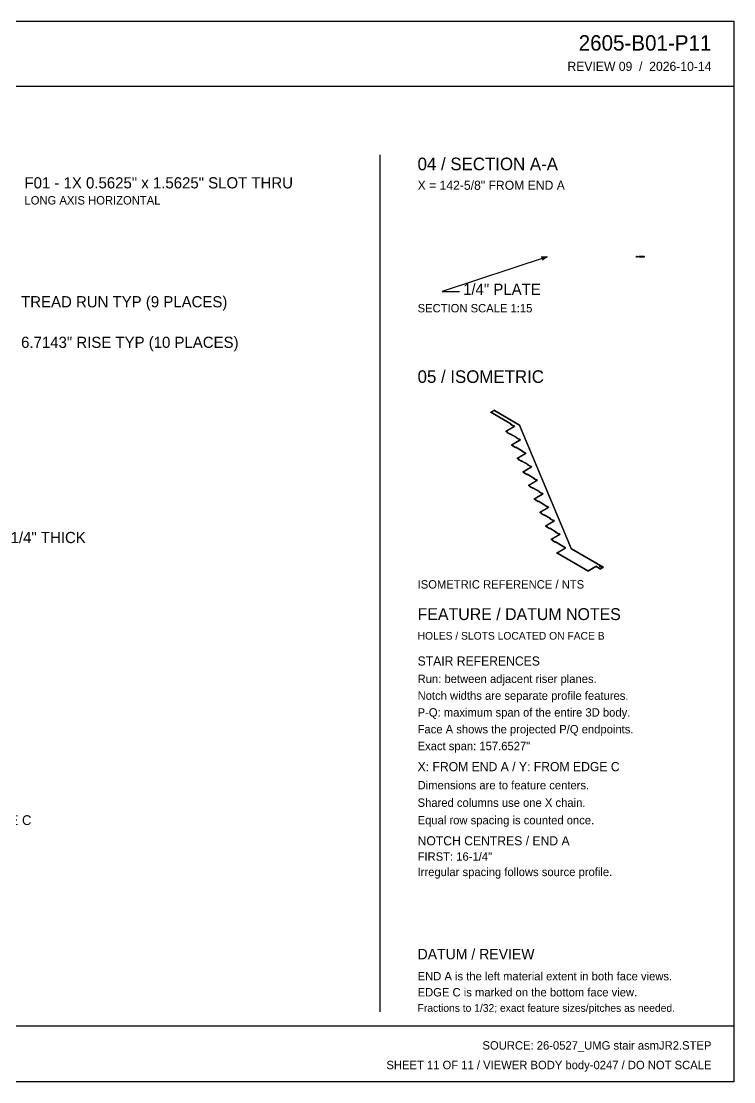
# Model space of a CAD drawing. Header units: inches. Extents: x 8 to 570, y 8 to 366.
# Drawn here: x 329.5 to 570, y 8 to 366 of the extents above; entities that cross this region are included whole.
import ezdxf
from ezdxf.enums import TextEntityAlignment as Align

# ---------------------------------------------------------------- set-up
doc = ezdxf.new("R2010")
doc.units = ezdxf.units.IN
doc.header["$MEASUREMENT"] = 0

msp = doc.modelspace()

# ---------------------------------------------------------------- linework, layer by layer
at = {"layer": 'ANNOTATION'}
for p, q in [((506.93, 286.5), (471.51, 274.79)), ((504.95, 286.46), (506.93, 286.5)), ((506.93, 286.5), (505.32, 285.34)), ((471.51, 274.79), (477.42, 274.79))]:
    msp.add_line(p, q, dxfattribs=at)
at = {"layer": 'OUTLINE'}
for p, q in [((8.03, 365.97), (569.97, 365.97)), ((569.97, 365.97), (569.97, 8.03)), ((8.03, 344.01), (569.97, 344.01)), ((450.5, 320.88), (450.5, 31.64)), ((537.19, 286.64), (537.43, 286.64)), ((537.19, 286.36), (537.19, 286.64)), ((537.43, 286.64), (537.43, 286.36)), ((538.07, 286.64), (539.74, 286.64)), ((538.07, 286.36), (538.07, 286.64)), ((538.78, 286.36), (539.06, 286.64)), ((539.74, 286.64), (539.74, 286.36)), ((537.43, 286.36), (537.19, 286.36)), ((539.74, 286.36), (538.07, 286.36)), ((489.16, 234.69), (487.94, 233.99)), ((489.16, 234.57), (487.94, 233.86)), ((487.94, 233.86), (487.94, 233.99)), ((494.73, 230.06), (487.94, 233.99)), ((494.73, 229.93), (487.94, 233.86)), ((489.16, 234.69), (489.16, 234.57)), ((489.16, 234.69), (497.65, 229.8)), ((489.16, 234.57), (497.65, 229.67)), ((493.02, 227.59), (496.01, 229.32)), ((493.02, 227.47), (496.01, 229.19)), ((494.62, 230), (494.73, 230.06)), ((495.51, 229.48), (494.62, 230)), ((494.62, 230), (494.62, 229.87)), ((494.62, 229.87), (494.73, 229.93)), ((495.51, 229.35), (494.62, 229.87)), ((494.73, 230.06), (494.73, 229.93)), ((495.51, 229.48), (495.62, 229.55)), ((495.51, 229.48), (495.51, 229.35)), ((495.51, 229.35), (495.62, 229.42)), ((496.01, 229.32), (495.62, 229.55)), ((495.62, 229.55), (495.62, 229.42)), ((496.01, 229.19), (495.62, 229.42)), ((496.01, 229.32), (496.01, 229.19)), ((515.18, 187.94), (497.65, 229.8)), ((497.65, 229.8), (497.65, 229.67)), ((515.18, 187.81), (497.65, 229.67)), ((493.58, 227.27), (493.02, 227.59)), ((493.02, 227.59), (493.02, 227.47)), ((493.58, 227.14), (493.02, 227.47)), ((493.47, 227.21), (493.58, 227.27)), ((494.36, 226.69), (493.47, 227.21)), ((493.47, 227.21), (493.47, 227.08)), ((493.47, 227.08), (493.58, 227.14)), ((494.36, 226.56), (493.47, 227.08)), ((493.58, 227.27), (493.58, 227.14)), ((494.36, 226.69), (494.47, 226.76)), ((494.36, 226.69), (494.36, 226.56)), ((494.36, 226.56), (494.47, 226.63)), ((494.47, 226.76), (494.47, 226.63)), ((496.7, 225.47), (494.47, 226.76)), ((496.7, 225.34), (494.47, 226.63)), ((494.93, 223.04), (497.92, 224.76)), ((494.93, 222.91), (497.92, 224.63)), ((494.93, 223.04), (494.93, 222.91)), ((495.49, 222.71), (494.93, 223.04)), ((495.49, 222.59), (494.93, 222.91)), ((495.38, 222.65), (495.49, 222.71)), ((496.27, 222.13), (495.38, 222.65)), ((495.38, 222.65), (495.38, 222.52)), ((495.38, 222.52), (495.49, 222.59)), ((496.27, 222.01), (495.38, 222.52)), ((495.49, 222.71), (495.49, 222.59)), ((496.27, 222.13), (496.38, 222.2)), ((496.27, 222.13), (496.27, 222.01)), ((496.27, 222.01), (496.38, 222.07)), ((496.38, 222.2), (496.38, 222.07)), ((498.61, 220.91), (496.38, 222.2)), ((498.61, 220.78), (496.38, 222.07)), ((496.59, 225.41), (496.7, 225.47)), ((496.59, 225.41), (496.59, 225.28)), ((497.48, 224.89), (496.59, 225.41)), ((496.59, 225.28), (496.7, 225.34)), ((497.48, 224.76), (496.59, 225.28)), ((496.7, 225.47), (496.7, 225.34)), ((497.48, 224.89), (497.59, 224.96)), ((497.48, 224.89), (497.48, 224.76)), ((497.48, 224.76), (497.59, 224.83)), ((497.59, 224.96), (497.59, 224.83)), ((497.92, 224.76), (497.59, 224.96)), ((497.92, 224.63), (497.59, 224.83)), ((497.92, 224.76), (497.92, 224.63)), ((496.84, 218.48), (499.83, 220.2)), ((496.84, 218.35), (499.83, 220.08)), ((496.84, 218.48), (496.84, 218.35)), ((497.4, 218.16), (496.84, 218.48)), ((497.4, 218.03), (496.84, 218.35)), ((498.5, 220.85), (498.61, 220.91)), ((499.39, 220.33), (498.5, 220.85)), ((498.5, 220.85), (498.5, 220.72)), ((498.5, 220.72), (498.61, 220.78)), ((499.39, 220.2), (498.5, 220.72)), ((498.61, 220.91), (498.61, 220.78)), ((499.39, 220.33), (499.5, 220.4)), ((499.39, 220.33), (499.39, 220.2)), ((499.39, 220.2), (499.5, 220.27)), ((499.83, 220.2), (499.5, 220.4)), ((499.5, 220.4), (499.5, 220.27)), ((499.83, 220.08), (499.5, 220.27)), ((499.83, 220.2), (499.83, 220.08)), ((497.29, 218.09), (497.4, 218.16)), ((497.29, 218.09), (497.29, 217.96)), ((498.18, 217.58), (497.29, 218.09)), ((497.29, 217.96), (497.4, 218.03)), ((498.18, 217.45), (497.29, 217.96)), ((497.4, 218.16), (497.4, 218.03)), ((498.18, 217.58), (498.29, 217.64)), ((498.18, 217.58), (498.18, 217.45)), ((498.18, 217.45), (498.29, 217.51)), ((500.52, 216.35), (498.29, 217.64)), ((498.29, 217.64), (498.29, 217.51)), ((500.52, 216.22), (498.29, 217.51)), ((498.75, 213.92), (501.74, 215.65)), ((498.75, 213.79), (501.74, 215.52)), ((500.41, 216.29), (500.52, 216.35)), ((500.41, 216.29), (500.41, 216.16)), ((501.3, 215.77), (500.41, 216.29)), ((500.41, 216.16), (500.52, 216.22)), ((501.3, 215.65), (500.41, 216.16)), ((500.52, 216.35), (500.52, 216.22)), ((501.3, 215.77), (501.41, 215.84)), ((501.3, 215.77), (501.3, 215.65)), ((501.3, 215.65), (501.41, 215.71)), ((501.41, 215.84), (501.41, 215.71)), ((501.74, 215.65), (501.41, 215.84)), ((501.74, 215.52), (501.41, 215.71)), ((501.74, 215.65), (501.74, 215.52)), ((499.31, 213.6), (498.75, 213.92)), ((498.75, 213.92), (498.75, 213.79)), ((499.31, 213.47), (498.75, 213.79)), ((499.2, 213.53), (499.31, 213.6)), ((500.09, 213.02), (499.2, 213.53)), ((499.2, 213.53), (499.2, 213.4)), ((499.2, 213.4), (499.31, 213.47)), ((500.09, 212.89), (499.2, 213.4)), ((499.31, 213.6), (499.31, 213.47)), ((500.09, 213.02), (500.2, 213.08)), ((500.09, 213.02), (500.09, 212.89)), ((500.09, 212.89), (500.2, 212.95)), ((500.2, 213.08), (500.2, 212.95)), ((502.43, 211.79), (500.2, 213.08)), ((502.43, 211.67), (500.2, 212.95)), ((502.32, 211.73), (502.43, 211.79)), ((502.32, 211.73), (502.32, 211.6)), ((503.21, 211.22), (502.32, 211.73)), ((502.32, 211.6), (502.43, 211.67)), ((503.21, 211.09), (502.32, 211.6)), ((502.43, 211.79), (502.43, 211.67)), ((503.21, 211.22), (503.32, 211.28)), ((503.21, 211.22), (503.21, 211.09)), ((503.32, 211.28), (503.32, 211.15)), ((503.66, 211.09), (503.32, 211.28)), ((500.66, 209.36), (503.66, 211.09)), ((500.66, 209.23), (503.66, 210.96)), ((501.22, 209.04), (500.66, 209.36)), ((500.66, 209.36), (500.66, 209.23)), ((501.22, 208.91), (500.66, 209.23)), ((501.11, 208.97), (501.22, 209.04)), ((502, 208.46), (501.11, 208.97)), ((501.11, 208.97), (501.11, 208.84)), ((501.11, 208.84), (501.22, 208.91)), ((502, 208.33), (501.11, 208.84)), ((501.22, 209.04), (501.22, 208.91)), ((502, 208.46), (502.11, 208.52)), ((502, 208.46), (502, 208.33)), ((502, 208.33), (502.11, 208.39)), ((502.11, 208.52), (502.11, 208.39)), ((504.34, 207.24), (502.11, 208.52)), ((504.34, 207.11), (502.11, 208.39)), ((503.21, 211.09), (503.32, 211.15)), ((503.66, 210.96), (503.32, 211.15)), ((503.66, 211.09), (503.66, 210.96)), ((502.57, 204.8), (505.57, 206.53)), ((502.57, 204.67), (505.57, 206.4)), ((502.57, 204.8), (502.57, 204.67)), ((503.13, 204.48), (502.57, 204.8)), ((503.13, 204.35), (502.57, 204.67)), ((503.02, 204.41), (503.13, 204.48)), ((503.02, 204.41), (503.02, 204.29)), ((503.91, 203.9), (503.02, 204.41)), ((503.02, 204.29), (503.13, 204.35)), ((503.91, 203.77), (503.02, 204.29)), ((503.13, 204.48), (503.13, 204.35)), ((504.23, 207.17), (504.34, 207.24)), ((505.12, 206.66), (504.23, 207.17)), ((504.23, 207.17), (504.23, 207.04)), ((504.23, 207.04), (504.34, 207.11)), ((505.12, 206.53), (504.23, 207.04)), ((504.34, 207.24), (504.34, 207.11)), ((505.12, 206.66), (505.23, 206.72)), ((505.12, 206.66), (505.12, 206.53)), ((505.12, 206.53), (505.23, 206.59)), ((505.57, 206.53), (505.23, 206.72)), ((505.23, 206.72), (505.23, 206.59)), ((505.57, 206.4), (505.23, 206.59)), ((505.57, 206.53), (505.57, 206.4)), ((503.91, 203.9), (504.02, 203.96)), ((503.91, 203.9), (503.91, 203.77)), ((503.91, 203.77), (504.02, 203.84)), ((504.02, 203.96), (504.02, 203.84)), ((506.25, 202.68), (504.02, 203.96)), ((506.25, 202.55), (504.02, 203.84)), ((504.48, 200.24), (507.48, 201.97)), ((504.48, 200.11), (507.48, 201.84)), ((506.14, 202.61), (506.25, 202.68)), ((507.03, 202.1), (506.14, 202.61)), ((506.14, 202.61), (506.14, 202.48)), ((506.14, 202.48), (506.25, 202.55)), ((507.03, 201.97), (506.14, 202.48)), ((506.25, 202.68), (506.25, 202.55)), ((507.03, 202.1), (507.14, 202.16)), ((507.03, 202.1), (507.03, 201.97)), ((507.03, 201.97), (507.14, 202.03)), ((507.48, 201.97), (507.14, 202.16)), ((507.14, 202.16), (507.14, 202.03)), ((507.48, 201.84), (507.14, 202.03)), ((507.48, 201.97), (507.48, 201.84)), ((505.04, 199.92), (504.48, 200.24)), ((504.48, 200.24), (504.48, 200.11)), ((505.04, 199.79), (504.48, 200.11)), ((504.93, 199.86), (505.04, 199.92)), ((505.82, 199.34), (504.93, 199.86)), ((504.93, 199.86), (504.93, 199.73)), ((504.93, 199.73), (505.04, 199.79)), ((505.82, 199.21), (504.93, 199.73)), ((505.04, 199.92), (505.04, 199.79)), ((505.82, 199.34), (505.93, 199.41)), ((505.82, 199.34), (505.82, 199.21)), ((505.82, 199.21), (505.93, 199.28)), ((508.16, 198.12), (505.93, 199.41)), ((505.93, 199.41), (505.93, 199.28)), ((508.16, 197.99), (505.93, 199.28)), ((506.39, 195.68), (509.39, 197.41)), ((506.39, 195.55), (509.39, 197.28)), ((508.05, 198.05), (508.16, 198.12)), ((508.05, 198.05), (508.05, 197.93)), ((508.94, 197.54), (508.05, 198.05)), ((508.05, 197.93), (508.16, 197.99)), ((508.94, 197.41), (508.05, 197.93)), ((508.16, 198.12), (508.16, 197.99)), ((508.94, 197.54), (509.05, 197.6)), ((508.94, 197.54), (508.94, 197.41)), ((508.94, 197.41), (509.05, 197.48)), ((509.05, 197.6), (509.05, 197.48)), ((509.39, 197.41), (509.05, 197.6)), ((509.39, 197.28), (509.05, 197.48)), ((509.39, 197.41), (509.39, 197.28)), ((506.39, 195.68), (506.39, 195.55)), ((506.95, 195.36), (506.39, 195.68)), ((506.95, 195.23), (506.39, 195.55)), ((506.84, 195.3), (506.95, 195.36)), ((507.73, 194.78), (506.84, 195.3)), ((506.84, 195.3), (506.84, 195.17)), ((506.84, 195.17), (506.95, 195.23)), ((507.73, 194.65), (506.84, 195.17)), ((506.95, 195.36), (506.95, 195.23)), ((507.73, 194.78), (507.84, 194.85)), ((507.73, 194.78), (507.73, 194.65)), ((507.73, 194.65), (507.84, 194.72)), ((507.84, 194.85), (507.84, 194.72)), ((510.07, 193.56), (507.84, 194.85)), ((510.07, 193.43), (507.84, 194.72)), ((509.96, 193.5), (510.07, 193.56)), ((509.96, 193.5), (509.96, 193.37)), ((510.85, 192.98), (509.96, 193.5)), ((509.96, 193.37), (510.07, 193.43)), ((510.85, 192.85), (509.96, 193.37)), ((510.07, 193.56), (510.07, 193.43)), ((508.3, 191.12), (511.3, 192.85)), ((508.3, 191), (511.3, 192.72)), ((508.86, 190.8), (508.3, 191.12)), ((508.3, 191.12), (508.3, 191)), ((508.86, 190.67), (508.3, 191)), ((508.75, 190.74), (508.86, 190.8)), ((508.75, 190.74), (508.75, 190.61)), ((509.64, 190.22), (508.75, 190.74)), ((508.75, 190.61), (508.86, 190.67)), ((509.64, 190.09), (508.75, 190.61)), ((508.86, 190.8), (508.86, 190.67)), ((509.64, 190.22), (509.75, 190.29)), ((509.64, 190.22), (509.64, 190.09)), ((509.64, 190.09), (509.75, 190.16)), ((509.75, 190.29), (509.75, 190.16)), ((513.21, 188.29), (509.75, 190.29)), ((513.21, 188.16), (509.75, 190.16)), ((510.85, 192.98), (510.96, 193.05)), ((510.85, 192.98), (510.85, 192.85)), ((510.85, 192.85), (510.96, 192.92)), ((510.96, 193.05), (510.96, 192.92)), ((511.3, 192.85), (510.96, 193.05)), ((511.3, 192.72), (510.96, 192.92)), ((511.3, 192.85), (511.3, 192.72)), ((510.21, 186.57), (513.21, 188.29)), ((510.21, 186.44), (513.21, 188.16)), ((520.69, 180.52), (510.21, 186.57)), ((510.21, 186.44), (510.21, 186.57)), ((520.69, 180.39), (510.21, 186.44)), ((513.21, 188.16), (513.21, 188.29)), ((525.93, 181.74), (515.18, 187.94)), ((515.18, 187.81), (515.18, 187.94)), ((525.93, 181.61), (515.18, 187.81)), ((520.69, 180.52), (523.36, 182.06)), ((520.69, 180.39), (523.36, 181.93)), ((520.69, 180.52), (520.69, 180.39)), ((524.92, 181.16), (523.36, 182.06)), ((523.36, 182.06), (523.36, 181.93)), ((524.92, 181.03), (523.36, 181.93)), ((524.64, 182.14), (524.63, 182.13)), ((524.63, 182.13), (524.63, 182.13)), ((524.63, 182.13), (524.63, 182.13)), ((524.63, 182.13), (524.63, 182.13)), ((524.63, 182.13), (524.63, 182.12)), ((524.63, 182.12), (524.63, 182.12)), ((524.63, 182.12), (524.63, 182.12)), ((524.63, 182.12), (524.64, 182.12)), ((524.64, 182.01), (524.63, 182)), ((524.63, 182), (524.63, 182)), ((524.63, 182), (524.63, 182)), ((524.63, 182), (524.63, 182)), ((524.63, 182), (524.63, 181.99)), ((524.63, 181.99), (524.63, 181.99)), ((524.63, 181.99), (524.63, 181.99)), ((524.63, 181.99), (524.64, 181.99)), ((524.65, 182.16), (524.64, 182.16)), ((524.64, 182.16), (524.64, 182.16)), ((524.64, 182.16), (524.64, 182.16)), ((524.64, 182.16), (524.64, 182.15)), ((524.64, 182.15), (524.64, 182.15)), ((524.64, 182.15), (524.64, 182.15)), ((524.64, 182.15), (524.64, 182.15)), ((524.64, 182.15), (524.64, 182.14)), ((524.64, 182.14), (524.64, 182.14)), ((524.64, 182.14), (524.64, 182.14)), ((524.64, 182.14), (524.64, 182.14)), ((524.64, 182.12), (524.64, 182.11)), ((524.64, 182.11), (524.64, 182.11)), ((524.64, 182.11), (524.64, 182.11)), ((524.64, 182.11), (524.64, 182.11)), ((524.64, 182.11), (524.64, 182.1)), ((524.64, 182.1), (524.64, 182.1)), ((524.64, 182.1), (524.64, 182.1)), ((524.64, 182.1), (524.64, 182.1)), ((524.64, 182.1), (524.64, 182.09)), ((524.64, 182.09), (524.64, 182.09)), ((524.64, 182.09), (524.65, 182.09)), ((524.65, 182.03), (524.64, 182.03)), ((524.64, 182.03), (524.64, 182.03)), ((524.64, 182.03), (524.64, 182.03)), ((524.64, 182.03), (524.64, 182.02)), ((524.64, 182.02), (524.64, 182.02)), ((524.64, 182.02), (524.64, 182.02)), ((524.64, 182.02), (524.64, 182.02)), ((524.64, 182.02), (524.64, 182.01)), ((524.64, 182.01), (524.64, 182.01)), ((524.64, 182.01), (524.64, 182.01)), ((524.64, 182.01), (524.64, 182.01)), ((524.64, 181.99), (524.64, 181.98)), ((524.64, 181.98), (524.64, 181.98)), ((524.64, 181.98), (524.64, 181.98)), ((524.64, 181.98), (524.64, 181.98)), ((524.64, 181.98), (524.64, 181.97)), ((524.64, 181.97), (524.64, 181.97)), ((524.64, 181.97), (524.64, 181.97)), ((524.64, 181.97), (524.64, 181.97)), ((524.64, 181.97), (524.64, 181.97)), ((524.64, 181.97), (524.64, 181.96)), ((524.64, 181.96), (524.65, 181.96)), ((524.66, 182.17), (524.65, 182.17)), ((524.65, 182.17), (524.65, 182.17)), ((524.65, 182.17), (524.65, 182.17)), ((524.65, 182.17), (524.65, 182.17)), ((524.65, 182.17), (524.65, 182.16)), ((524.65, 182.09), (524.65, 182.09)), ((524.65, 182.09), (524.65, 182.08)), ((524.65, 182.08), (524.65, 182.08)), ((524.65, 182.08), (524.65, 182.08)), ((524.65, 182.08), (524.66, 182.08)), ((524.66, 182.05), (524.65, 182.04)), ((524.65, 182.04), (524.65, 182.04)), ((524.65, 182.04), (524.65, 182.04)), ((524.65, 182.04), (524.65, 182.04)), ((524.65, 182.04), (524.65, 182.03)), ((524.65, 181.96), (524.65, 181.96)), ((524.65, 181.96), (524.65, 181.96)), ((524.65, 181.96), (524.65, 181.95)), ((524.65, 181.95), (524.65, 181.95)), ((524.65, 181.95), (524.66, 181.95)), ((524.67, 182.18), (524.66, 182.18)), ((524.66, 182.18), (524.66, 182.18)), ((524.66, 182.18), (524.66, 182.18)), ((524.66, 182.18), (524.66, 182.18)), ((524.66, 182.18), (524.66, 182.17)), ((524.66, 182.08), (524.66, 182.08)), ((524.66, 182.08), (524.66, 182.07)), ((524.66, 182.07), (524.66, 182.07)), ((524.66, 182.07), (524.66, 182.07)), ((524.66, 182.07), (524.67, 182.07)), ((524.67, 182.06), (524.66, 182.05)), ((524.66, 182.05), (524.66, 182.05)), ((524.66, 182.05), (524.66, 182.05)), ((524.66, 182.05), (524.66, 182.05)), ((524.66, 182.05), (524.66, 182.05)), ((524.66, 181.95), (524.66, 181.95)), ((524.66, 181.95), (524.66, 181.94)), ((524.66, 181.94), (524.66, 181.94)), ((524.66, 181.94), (524.66, 181.94)), ((524.66, 181.94), (524.67, 181.94)), ((524.68, 182.19), (524.67, 182.19)), ((524.67, 182.19), (524.67, 182.19)), ((524.67, 182.19), (524.67, 182.19)), ((524.67, 182.19), (524.67, 182.18)), ((524.67, 182.07), (524.67, 182.07)), ((524.67, 182.07), (524.67, 182.06)), ((524.67, 182.06), (524.67, 182.06)), ((524.67, 182.06), (524.68, 182.06)), ((524.68, 182.06), (524.67, 182.06)), ((524.67, 182.06), (524.67, 182.06)), ((524.67, 182.06), (524.67, 182.06)), ((524.67, 182.06), (524.67, 182.06)), ((524.67, 181.94), (524.67, 181.94)), ((524.67, 181.94), (524.67, 181.93)), ((524.67, 181.93), (524.67, 181.93)), ((524.67, 181.93), (524.68, 181.93)), ((524.69, 182.2), (524.68, 182.2)), ((524.68, 182.2), (524.68, 182.19)), ((524.68, 182.19), (524.68, 182.19)), ((524.69, 182.07), (524.68, 182.07)), ((524.68, 182.07), (524.68, 182.07)), ((524.68, 182.07), (524.68, 182.06)), ((524.68, 182.06), (524.68, 182.06)), ((524.68, 182.06), (524.68, 182.06)), ((524.68, 182.06), (524.69, 182.05)), ((524.68, 181.93), (524.68, 181.93)), ((524.68, 181.93), (524.68, 181.93)), ((524.68, 181.93), (524.69, 181.92)), ((524.69, 182.2), (524.69, 182.07)), ((524.7, 182.2), (524.69, 182.2)), ((524.69, 182.2), (524.69, 182.2)), ((524.69, 182.2), (524.69, 182.2)), ((524.7, 182.07), (524.69, 182.07)), ((524.69, 182.07), (524.69, 182.07)), ((524.69, 182.07), (524.69, 182.07)), ((524.69, 182.05), (524.69, 181.92)), ((525.13, 181.8), (524.69, 182.05)), ((525.13, 181.67), (524.69, 181.92)), ((524.71, 182.21), (524.7, 182.21)), ((524.7, 182.21), (524.7, 182.21)), ((524.7, 182.21), (524.7, 182.2)), ((524.71, 182.08), (524.7, 182.08)), ((524.7, 182.08), (524.7, 182.08)), ((524.7, 182.08), (524.7, 182.07)), ((524.72, 182.21), (524.71, 182.21)), ((524.71, 182.21), (524.71, 182.21)), ((524.71, 182.21), (524.71, 182.21)), ((524.72, 182.08), (524.71, 182.08)), ((524.71, 182.08), (524.71, 182.08)), ((524.71, 182.08), (524.71, 182.08)), ((524.73, 182.22), (524.72, 182.22)), ((524.72, 182.22), (524.72, 182.21)), ((524.72, 182.21), (524.72, 182.21)), ((524.73, 182.09), (524.72, 182.09)), ((524.72, 182.09), (524.72, 182.09)), ((524.72, 182.09), (524.72, 182.08)), ((524.74, 182.22), (524.73, 182.22)), ((524.73, 182.22), (524.73, 182.22)), ((524.74, 182.09), (524.73, 182.09)), ((524.73, 182.09), (524.73, 182.09)), ((524.75, 182.22), (524.74, 182.22)), ((524.74, 182.22), (524.74, 182.22)), ((524.74, 182.22), (524.74, 182.22)), ((524.75, 182.09), (524.74, 182.09)), ((524.74, 182.09), (524.74, 182.09)), ((524.74, 182.09), (524.74, 182.09)), ((524.76, 182.22), (524.75, 182.22)), ((524.75, 182.22), (524.75, 182.22)), ((524.76, 182.09), (524.75, 182.09)), ((524.75, 182.09), (524.75, 182.09)), ((524.77, 182.23), (524.76, 182.22)), ((524.76, 182.22), (524.76, 182.22)), ((524.76, 182.22), (524.76, 182.22)), ((524.77, 182.1), (524.76, 182.1)), ((524.76, 182.1), (524.76, 182.1)), ((524.76, 182.1), (524.76, 182.09)), ((524.78, 182.23), (524.77, 182.23)), ((524.77, 182.23), (524.77, 182.23)), ((524.78, 182.1), (524.77, 182.1)), ((524.77, 182.1), (524.77, 182.1)), ((524.79, 182.23), (524.78, 182.23)), ((524.78, 182.23), (524.78, 182.23)), ((524.79, 182.1), (524.78, 182.1)), ((524.78, 182.1), (524.78, 182.1)), ((524.8, 182.23), (524.79, 182.23)), ((524.79, 182.23), (524.79, 182.23)), ((524.79, 182.23), (524.79, 182.23)), ((524.8, 182.1), (524.79, 182.1)), ((524.79, 182.1), (524.79, 182.1)), ((524.79, 182.1), (524.79, 182.1)), ((524.81, 182.23), (524.8, 182.23)), ((524.8, 182.23), (524.8, 182.23)), ((524.81, 182.1), (524.8, 182.1)), ((524.8, 182.1), (524.8, 182.1)), ((524.82, 182.23), (524.81, 182.23)), ((524.81, 182.23), (524.81, 182.23)), ((524.82, 182.1), (524.81, 182.1)), ((524.81, 182.1), (524.81, 182.1)), ((524.83, 182.23), (524.82, 182.23)), ((524.82, 182.23), (524.82, 182.23)), ((524.82, 182.23), (524.82, 182.23)), ((524.83, 182.1), (524.82, 182.1)), ((524.82, 182.1), (524.82, 182.1)), ((524.82, 182.1), (524.82, 182.1)), ((524.84, 182.23), (524.83, 182.23)), ((524.83, 182.23), (524.83, 182.23)), ((524.84, 182.1), (524.83, 182.1)), ((524.83, 182.1), (524.83, 182.1)), ((524.85, 182.23), (524.84, 182.23)), ((524.84, 182.23), (524.84, 182.23)), ((524.85, 182.1), (524.84, 182.1)), ((524.84, 182.1), (524.84, 182.1)), ((524.86, 182.22), (524.85, 182.23)), ((524.85, 182.23), (524.85, 182.23)), ((524.85, 182.23), (524.85, 182.23)), ((524.86, 182.1), (524.85, 182.1)), ((524.85, 182.1), (524.85, 182.1)), ((524.85, 182.1), (524.85, 182.1)), ((524.87, 182.22), (524.86, 182.22)), ((524.86, 182.22), (524.86, 182.22)), ((524.87, 182.09), (524.86, 182.1)), ((524.86, 182.1), (524.86, 182.1)), ((524.88, 182.22), (524.87, 182.22)), ((524.87, 182.22), (524.87, 182.22)), ((524.88, 182.09), (524.87, 182.09)), ((524.87, 182.09), (524.87, 182.09)), ((524.89, 182.22), (524.88, 182.22)), ((524.88, 182.22), (524.88, 182.22)), ((524.88, 182.22), (524.88, 182.22)), ((524.89, 182.09), (524.88, 182.09)), ((524.88, 182.09), (524.88, 182.09)), ((524.88, 182.09), (524.88, 182.09)), ((524.9, 182.22), (524.89, 182.22)), ((524.89, 182.22), (524.89, 182.22)), ((524.9, 182.09), (524.89, 182.09)), ((524.89, 182.09), (524.89, 182.09)), ((524.9, 182.21), (524.9, 182.22)), ((524.9, 182.22), (524.9, 182.22)), ((524.91, 182.21), (524.9, 182.21)), ((524.91, 182.08), (524.9, 182.09)), ((524.9, 182.09), (524.9, 182.09)), ((524.9, 182.09), (524.9, 182.09)), ((524.92, 182.21), (524.91, 182.21)), ((524.91, 182.21), (524.91, 182.21)), ((524.91, 182.21), (524.91, 182.21)), ((524.92, 182.08), (524.91, 182.08)), ((524.91, 182.08), (524.91, 182.08)), ((524.91, 182.08), (524.91, 182.08)), ((524.93, 182.2), (524.92, 182.21)), ((524.92, 182.21), (524.92, 182.21)), ((524.92, 182.21), (524.92, 182.21)), ((524.93, 182.07), (524.92, 182.08)), ((524.92, 182.08), (524.92, 182.08)), ((524.92, 182.08), (524.92, 182.08)), ((524.92, 181.16), (525.93, 181.74)), ((524.92, 181.03), (525.93, 181.61)), ((524.92, 181.16), (524.92, 181.03)), ((524.94, 182.2), (524.93, 182.2)), ((524.93, 182.2), (524.93, 182.2)), ((524.93, 182.2), (524.93, 182.2)), ((524.94, 182.07), (524.93, 182.07)), ((524.93, 182.07), (524.93, 182.07)), ((524.93, 182.07), (524.93, 182.07)), ((525.38, 181.94), (524.94, 182.2)), ((524.94, 182.2), (524.94, 182.07)), ((525.38, 181.81), (524.94, 182.07)), ((525.13, 181.8), (525.14, 181.79)), ((525.13, 181.8), (525.13, 181.67)), ((525.13, 181.67), (525.14, 181.66)), ((525.14, 181.79), (525.14, 181.79)), ((525.14, 181.79), (525.15, 181.79)), ((525.14, 181.66), (525.14, 181.66)), ((525.14, 181.66), (525.15, 181.66)), ((525.15, 181.79), (525.16, 181.78)), ((525.15, 181.66), (525.16, 181.65)), ((525.16, 181.78), (525.17, 181.78)), ((525.16, 181.65), (525.17, 181.65)), ((525.17, 181.78), (525.17, 181.78)), ((525.17, 181.78), (525.18, 181.78)), ((525.17, 181.65), (525.17, 181.65)), ((525.17, 181.65), (525.18, 181.65)), ((525.18, 181.78), (525.19, 181.77)), ((525.18, 181.65), (525.19, 181.65)), ((525.19, 181.77), (525.2, 181.77)), ((525.19, 181.65), (525.2, 181.64)), ((525.2, 181.77), (525.21, 181.77)), ((525.2, 181.64), (525.21, 181.64)), ((525.21, 181.77), (525.21, 181.77)), ((525.21, 181.77), (525.22, 181.77)), ((525.21, 181.64), (525.21, 181.64)), ((525.21, 181.64), (525.22, 181.64)), ((525.22, 181.77), (525.23, 181.77)), ((525.22, 181.64), (525.23, 181.64)), ((525.23, 181.77), (525.24, 181.77)), ((525.23, 181.64), (525.24, 181.64)), ((525.24, 181.77), (525.25, 181.77)), ((525.24, 181.64), (525.25, 181.64)), ((525.25, 181.77), (525.26, 181.77)), ((525.25, 181.64), (525.26, 181.64)), ((525.26, 181.77), (525.27, 181.77)), ((525.26, 181.64), (525.27, 181.64)), ((525.27, 181.77), (525.27, 181.77)), ((525.27, 181.77), (525.28, 181.77)), ((525.27, 181.64), (525.27, 181.64)), ((525.27, 181.64), (525.28, 181.64)), ((525.28, 181.77), (525.29, 181.77)), ((525.28, 181.64), (525.29, 181.64)), ((525.29, 181.77), (525.3, 181.77)), ((525.29, 181.64), (525.3, 181.64)), ((525.3, 181.77), (525.31, 181.77)), ((525.3, 181.64), (525.31, 181.64)), ((525.31, 181.77), (525.32, 181.77)), ((525.31, 181.64), (525.32, 181.64)), ((525.32, 181.77), (525.33, 181.77)), ((525.32, 181.64), (525.33, 181.65)), ((525.33, 181.77), (525.33, 181.78)), ((525.33, 181.78), (525.34, 181.78)), ((525.33, 181.65), (525.33, 181.65)), ((525.33, 181.65), (525.34, 181.65)), ((525.34, 181.78), (525.35, 181.78)), ((525.34, 181.65), (525.35, 181.65)), ((525.35, 181.78), (525.36, 181.78)), ((525.35, 181.65), (525.36, 181.65)), ((525.36, 181.78), (525.36, 181.79)), ((525.36, 181.79), (525.37, 181.79)), ((525.36, 181.65), (525.36, 181.66)), ((525.36, 181.66), (525.37, 181.66)), ((525.37, 181.79), (525.38, 181.79)), ((525.37, 181.66), (525.38, 181.66)), ((525.39, 181.94), (525.38, 181.94)), ((525.38, 181.94), (525.38, 181.81)), ((525.39, 181.81), (525.38, 181.81)), ((525.38, 181.79), (525.38, 181.8)), ((525.38, 181.8), (525.39, 181.8)), ((525.38, 181.66), (525.38, 181.67)), ((525.38, 181.67), (525.39, 181.67)), ((525.39, 181.93), (525.39, 181.94)), ((525.4, 181.93), (525.39, 181.93)), ((525.39, 181.8), (525.4, 181.81)), ((525.39, 181.8), (525.39, 181.81)), ((525.39, 181.8), (525.39, 181.8)), ((525.4, 181.8), (525.39, 181.8)), ((525.39, 181.67), (525.39, 181.68)), ((525.39, 181.68), (525.4, 181.68)), ((525.41, 181.92), (525.4, 181.93)), ((525.4, 181.93), (525.4, 181.93)), ((525.4, 181.81), (525.41, 181.82)), ((525.4, 181.81), (525.4, 181.81)), ((525.41, 181.79), (525.4, 181.8)), ((525.4, 181.8), (525.4, 181.8)), ((525.4, 181.68), (525.41, 181.69)), ((525.4, 181.68), (525.4, 181.68)), ((525.42, 181.91), (525.41, 181.92)), ((525.41, 181.92), (525.41, 181.92)), ((525.41, 181.82), (525.41, 181.82)), ((525.41, 181.82), (525.42, 181.82)), ((525.42, 181.78), (525.41, 181.79)), ((525.41, 181.79), (525.41, 181.79)), ((525.41, 181.69), (525.42, 181.7)), ((525.41, 181.69), (525.41, 181.69)), ((525.42, 181.9), (525.42, 181.91)), ((525.42, 181.91), (525.42, 181.91)), ((525.43, 181.9), (525.42, 181.9)), ((525.42, 181.83), (525.43, 181.84)), ((525.42, 181.82), (525.42, 181.83)), ((525.42, 181.83), (525.42, 181.83)), ((525.42, 181.77), (525.42, 181.78)), ((525.42, 181.78), (525.42, 181.78)), ((525.43, 181.77), (525.42, 181.77)), ((525.42, 181.7), (525.42, 181.71)), ((525.42, 181.71), (525.43, 181.71)), ((525.42, 181.7), (525.42, 181.7)), ((525.43, 181.89), (525.43, 181.9)), ((525.43, 181.88), (525.43, 181.89)), ((525.43, 181.89), (525.43, 181.89)), ((525.43, 181.87), (525.43, 181.88)), ((525.43, 181.88), (525.43, 181.88)), ((525.43, 181.86), (525.43, 181.87)), ((525.43, 181.87), (525.43, 181.87)), ((525.43, 181.85), (525.43, 181.86)), ((525.43, 181.86), (525.43, 181.86)), ((525.43, 181.84), (525.43, 181.85)), ((525.43, 181.85), (525.43, 181.85)), ((525.43, 181.84), (525.43, 181.84)), ((525.43, 181.76), (525.43, 181.77)), ((525.43, 181.75), (525.43, 181.76)), ((525.43, 181.76), (525.43, 181.76)), ((525.43, 181.74), (525.43, 181.75)), ((525.43, 181.75), (525.43, 181.75)), ((525.43, 181.75), (525.43, 181.75)), ((525.43, 181.73), (525.43, 181.74)), ((525.43, 181.72), (525.43, 181.73)), ((525.43, 181.73), (525.43, 181.73)), ((525.43, 181.71), (525.43, 181.72)), ((525.43, 181.72), (525.43, 181.72)), ((525.43, 181.72), (525.43, 181.72)), ((525.93, 181.74), (525.93, 181.61)), ((8.03, 26.92), (569.97, 26.92)), ((569.97, 8.03), (8.03, 8.03))]:
    msp.add_line(p, q, dxfattribs=at)

# ---------------------------------------------------------------- texts
at = {"layer": 'ANNOTATION'}
for s, height, p in [('2605-B01-P11', 5.1944, (562.42, 356.06)), ('REVIEW 09  /  2026-10-14', 3.0694, (562.42, 349.21)), ('SOURCE: 26-0527_UMG stair asmJR2.STEP', 2.8333, (562.42, 18.89)), ('SHEET 11 OF 11 / VIEWER BODY body-0247 / DO NOT SCALE', 2.8333, (562.42, 12.28))]:
    msp.add_text(s, height=height, dxfattribs=at).set_placement(p, align=Align.RIGHT)
for s, height, p in [('04 / SECTION A-A', 4.25, (463.25, 315.68)), ('F01 - 1X 0.5625" x 1.5625" SLOT THRU', 3.7778, (330.56, 309.54)), ('X = 142-5/8" FROM END A', 3.0694, (463.25, 309.07)), ('LONG AXIS HORIZONTAL', 2.8333, (330.56, 304.11)), ('1/4" PLATE', 3.778, (478.6, 273.61)), ('TREAD RUN TYP (9 PLACES)', 3.7778, (329.42, 269.4)), ('SECTION SCALE 1:15', 2.8333, (463.25, 267.7)), ('6.7143" RISE TYP (10 PLACES)', 3.7778, (329.42, 255.71)), ('05 / ISOMETRIC', 4.25, (463.25, 243.9)), ('1/4" THICK', 3.778, (325.88, 189.83)), ('ISOMETRIC REFERENCE / NTS', 2.8333, (463.25, 174.49)), ('FEATURE / DATUM NOTES', 4.0139, (463.25, 163.86)), ('HOLES / SLOTS LOCATED ON FACE B', 2.5972, (463.25, 157.25)), ('STAIR REFERENCES', 3.0694, (463.25, 148.51)), ('Run: between adjacent riser planes.', 2.8333, (463.25, 142.61)), ('Notch widths are separate profile features.', 2.8333, (463.25, 136.94)), ('P-Q: maximum span of the entire 3D body.', 2.8333, (463.25, 131.28)), ('Face A shows the projected P/Q endpoints.', 2.8333, (463.25, 125.61)), ('Exact span: 157.6527"', 2.8333, (463.25, 119.94)), ('X: FROM END A / Y: FROM EDGE C', 3.0694, (463.25, 112.86)), ('Dimensions are to feature centers.', 2.8333, (463.25, 106.72)), ('Shared columns use one X chain.', 2.8333, (463.25, 100.82)), ('EDGE C', 3.306, (315.97, 94.68)), ('Equal row spacing is counted once.', 2.8333, (463.25, 94.92)), ('NOTCH CENTRES / END A', 3.0694, (463.25, 87.83)), ('FIRST: 16-1/4"', 2.8333, (463.25, 82.64)), ('Irregular spacing follows source profile.', 2.8333, (463.25, 77.44)), ('DATUM / REVIEW', 3.5417, (463.25, 49.35)), ('END A is the left material extent in both face views.', 2.8333, (463.25, 42.26)), ('EDGE C is marked on the bottom face view.', 2.8333, (463.25, 36.83)), ('Fractions to 1/32; exact feature sizes/pitches as needed.', 2.5972, (463.25, 31.64))]:
    msp.add_text(s, height=height, dxfattribs=at).set_placement(p)

doc.saveas('drawing.dxf')
